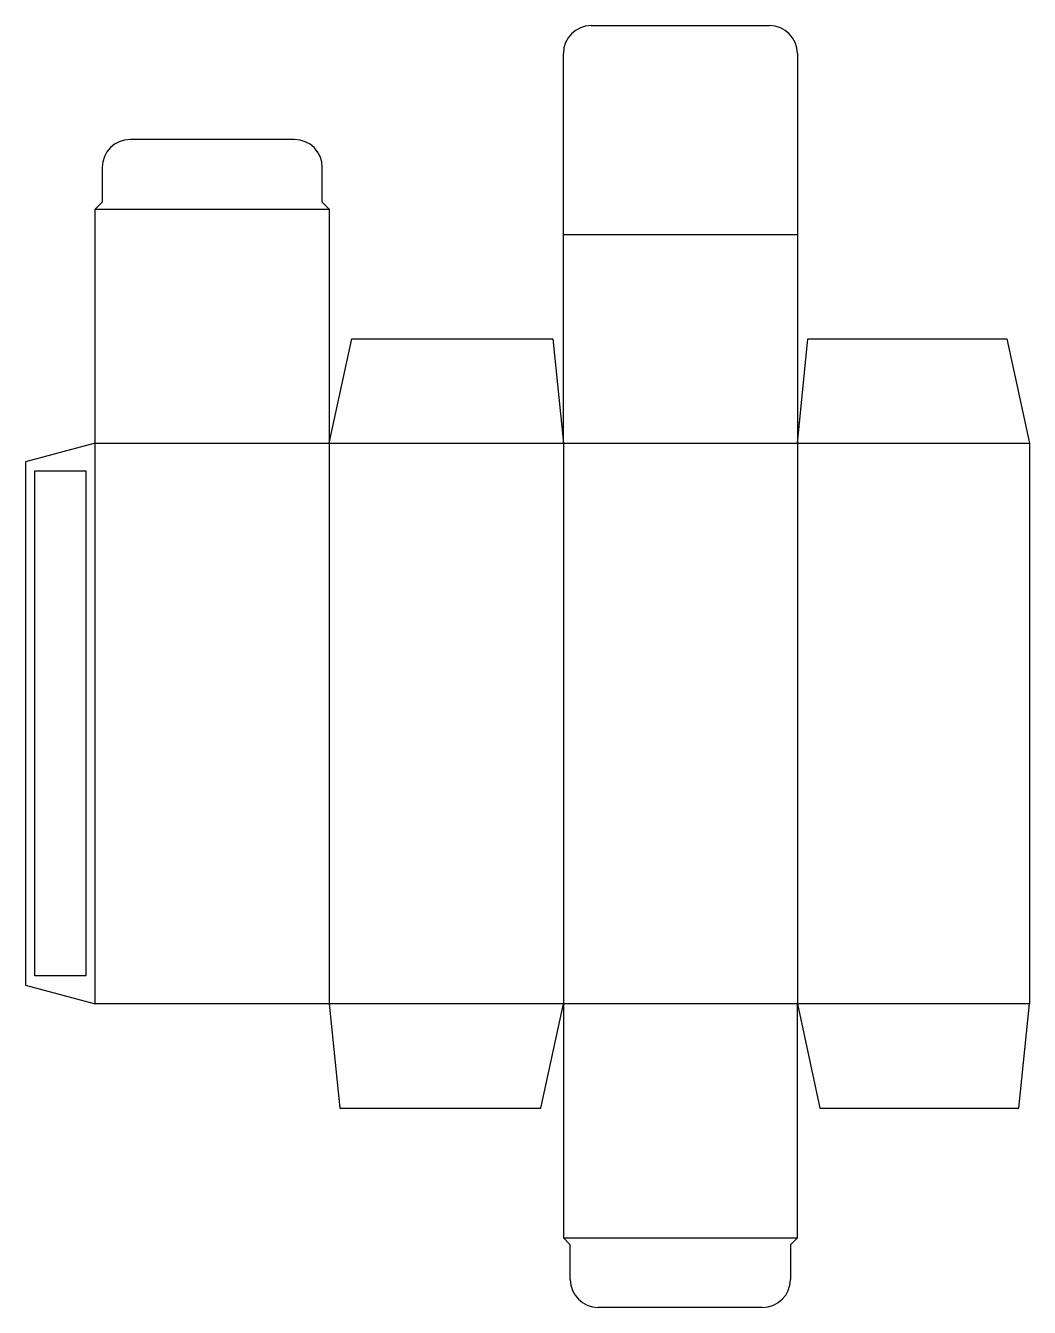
# Model space of a CAD drawing. Header units: millimetres. Extents: x 0 to 216, y 0 to 276.
import ezdxf

# ---------------------------------------------------------------- set-up
doc = ezdxf.new("R2010")
doc.units = ezdxf.units.MM
for name, color, linetype in [('CREASE', 5, 'CONTINUOUS'), ('CUT', 1, 'CONTINUOUS'), ('GLUE', 2, 'CONTINUOUS')]:
    doc.layers.add(name, color=color, linetype=linetype)

msp = doc.modelspace()

# ---------------------------------------------------------------- linework, layer by layer
at = {"layer": 'CREASE'}
for p, q in [((15, 236.8), (65.45, 236.8)), ((115.9, 231.35), (166.35, 231.35)), ((15, 65.45), (15, 186.35)), ((15, 186.35), (65.45, 186.35)), ((65.45, 186.35), (65.45, 65.45)), ((65.45, 186.35), (115.9, 186.35)), ((115.9, 186.35), (115.9, 65.45)), ((115.9, 186.35), (166.35, 186.35)), ((166.35, 186.35), (166.35, 65.45)), ((166.35, 186.35), (216.35, 186.35)), ((115.9, 65.45), (65.45, 65.45)), ((166.35, 65.45), (115.9, 65.45)), ((216.35, 65.45), (166.35, 65.45)), ((115.9, 15), (166.35, 15))]:
    msp.add_line(p, q, dxfattribs=at)
at = {"layer": 'CUT'}
for p, q in [((121.9, 276.35), (160.35, 276.35)), ((115.9, 231.35), (115.9, 270.35)), ((166.35, 270.35), (166.35, 231.35)), ((57.95, 251.8), (22.5, 251.8)), ((16.5, 245.8), (16.5, 238.3)), ((63.95, 238.3), (63.95, 245.8)), ((16.5, 238.3), (15, 236.8)), ((65.45, 236.8), (63.95, 238.3)), ((15, 186.35), (15, 236.8)), ((65.45, 236.8), (65.45, 186.35)), ((115.9, 186.35), (115.9, 231.35)), ((166.35, 231.35), (166.35, 186.35)), ((65.45, 186.35), (70.275, 208.85)), ((70.275, 208.85), (113.65, 208.85)), ((113.65, 208.85), (115.9, 186.35)), ((166.35, 186.35), (168.6, 208.85)), ((168.6, 208.85), (211.525, 208.85)), ((211.525, 208.85), (216.35, 186.35)), ((15, 186.35), (0, 182.331)), ((216.35, 186.35), (216.35, 65.45)), ((0, 182.331), (0, 69.469)), ((0, 69.469), (15, 65.45)), ((65.45, 65.45), (15, 65.45)), ((65.45, 65.45), (67.7, 42.95)), ((111.075, 42.95), (115.9, 65.45)), ((115.9, 65.45), (115.9, 15)), ((166.35, 15), (166.35, 65.45)), ((166.35, 65.45), (171.175, 42.95)), ((214.1, 42.95), (216.35, 65.45)), ((67.7, 42.95), (111.075, 42.95)), ((171.175, 42.95), (214.1, 42.95)), ((117.4, 13.5), (115.9, 15)), ((166.35, 15), (164.85, 13.5)), ((117.4, 6), (117.4, 13.5)), ((164.85, 13.5), (164.85, 6)), ((158.85, 0), (123.4, 0))]:
    msp.add_line(p, q, dxfattribs=at)
for centre, start, end in [((121.9, 270.35), 90, 180), ((160.35, 270.35), 0, 90), ((22.5, 245.8), 90, 180), ((57.95, 245.8), 0, 90), ((123.4, 6), 180, 270), ((158.85, 6), 270, 0)]:
    msp.add_arc(centre, 6, start, end, dxfattribs=at)
at = {"layer": 'GLUE'}
for p, q in [((2, 180.331), (13, 180.331)), ((2, 71.469), (2, 180.331)), ((13, 180.331), (13, 71.469)), ((13, 71.469), (2, 71.469))]:
    msp.add_line(p, q, dxfattribs=at)

doc.saveas('drawing.dxf')
